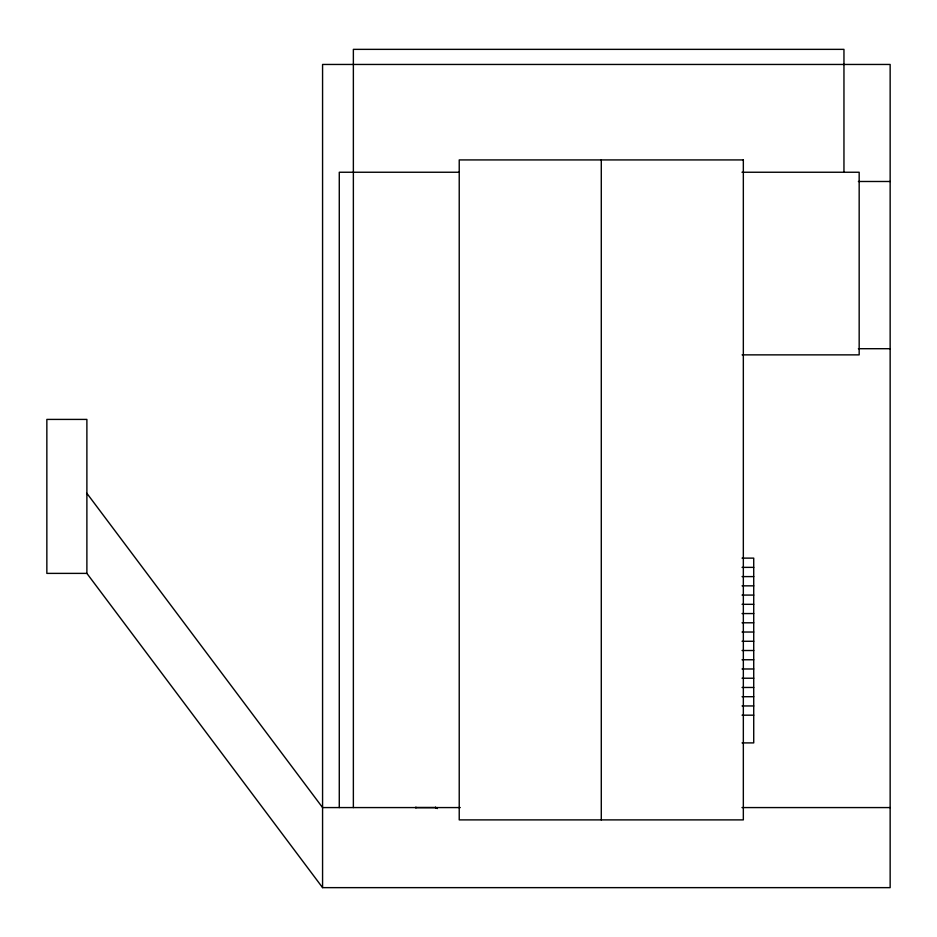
<?xml version="1.0" encoding="UTF-8"?>
<svg xmlns="http://www.w3.org/2000/svg" width="937" height="937" viewBox="0 0 937 937"><rect width="100%" height="100%" fill="white"/><g stroke="black" fill="none" stroke-linecap="round" stroke-linejoin="round"><path stroke-width="1.41" d="M437.286 808.49L437.45 807.577L437.216 808.49M459.294 172.244L339.276 172.244L339.276 807.577M741.987 172.244L859.17 172.244L859.17 354.865L742.104 354.865M858.386 181.485L890.15 181.485M858.386 348.705L890.15 348.705M742.057 558.124L753.723 558.124L753.723 742.9L742.057 742.9M742.057 567.365L753.723 567.365M86.883 573.385L46.85 573.385L46.85 419.413L86.883 419.413L86.883 573.385L322.574 887.644L890.15 887.644L890.15 64.454L322.574 64.454L322.574 887.644M742.057 576.595L753.723 576.595M742.057 585.836L753.723 585.836M742.057 595.077L753.723 595.077M742.057 604.318L753.723 604.318M742.057 613.559L753.723 613.559M742.057 622.789L753.723 622.789M742.057 632.03L753.723 632.03M742.057 641.271L753.723 641.271M742.057 650.512L753.723 650.512M742.057 659.753L753.723 659.753M742.057 668.983L753.723 668.983M742.057 678.224L753.723 678.224M742.057 687.465L753.723 687.465M742.057 696.706L753.723 696.706M742.057 705.948L753.723 705.948M742.057 715.177L753.723 715.177M460.278 807.577L322.574 807.577L86.883 493.319M741.987 807.577L890.15 807.577M843.956 172.244L843.956 49.356L353.366 49.356L353.366 807.577M601.285 159.922L601.285 819.887M435.904 807.577L415.583 807.577M435.6 807.108L435.6 807.881M415.887 807.108L415.887 807.881M743.334 159.922L459.224 159.922L459.224 819.887L743.334 819.887L743.334 159.922"/></g></svg>
